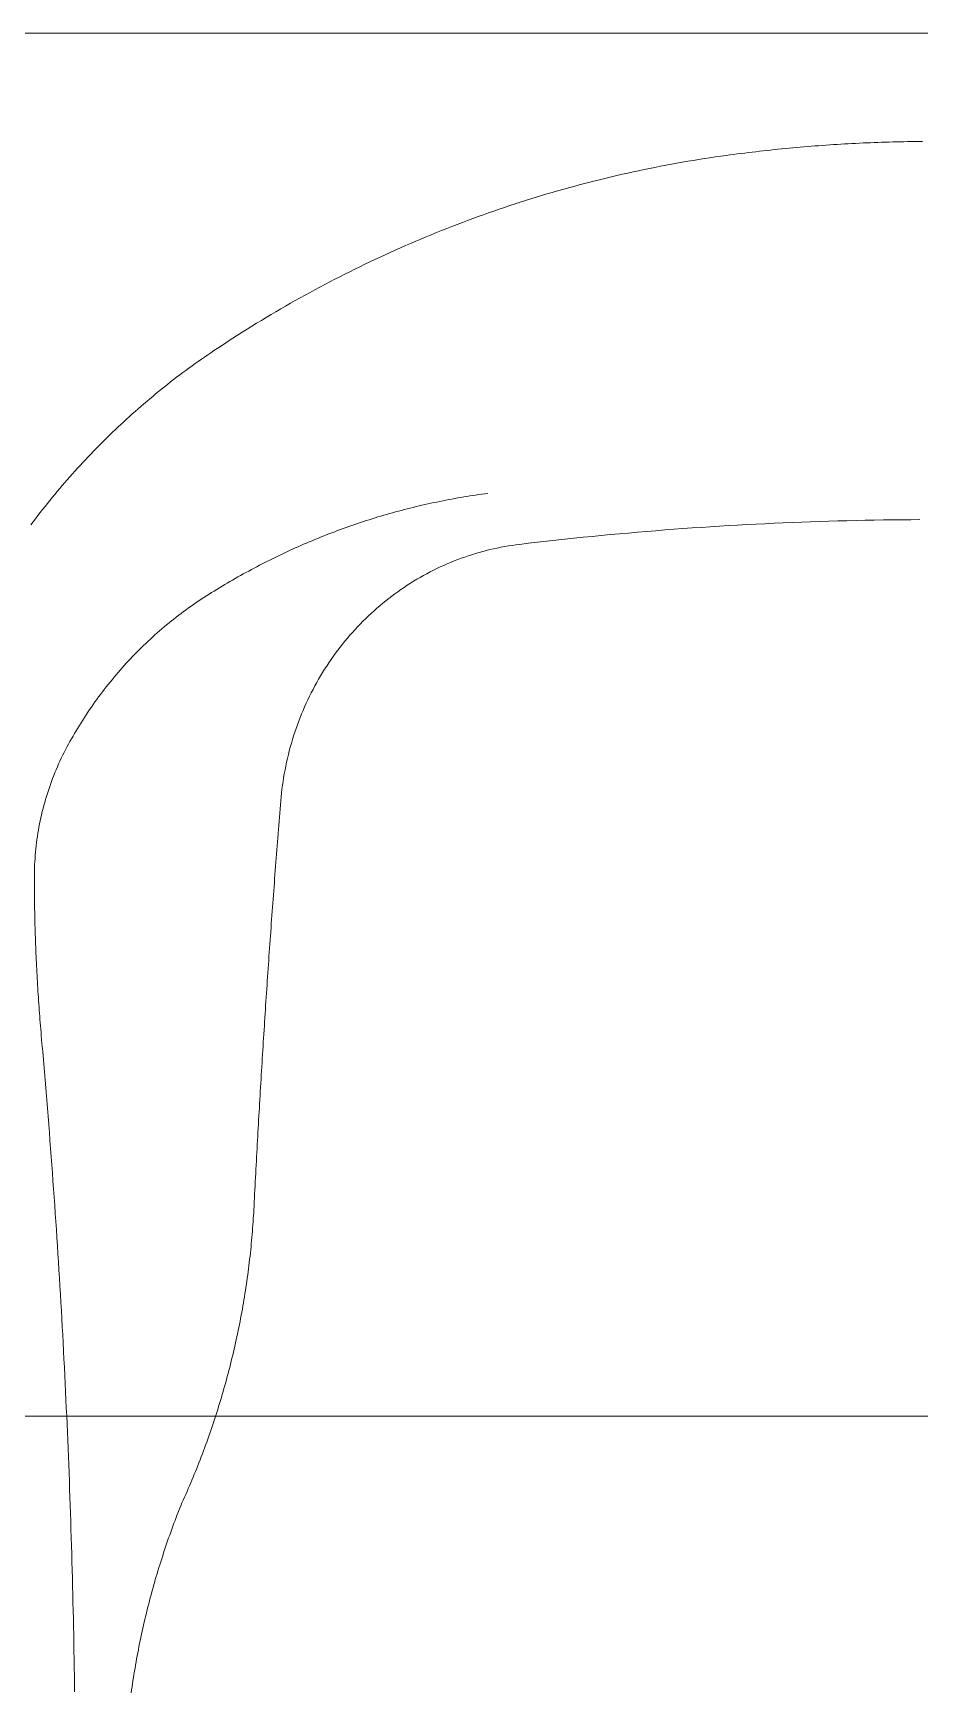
# Model space of a CAD drawing. Header units: millimetres. Extents: x -20496 to -6300, y 37 to 7272.
# Drawn here: x -8825.7 to -8567.8, y 2620.4 to 3102.3 of the extents above; entities that cross this region are included whole.
import ezdxf
from ezdxf.lldxf.tags import DXFTag

# ---------------------------------------------------------------- set-up
doc = ezdxf.new("R2010")
doc.units = ezdxf.units.MM
doc.header["$LTSCALE"] = 50
doc.layers.add('カタログ部品(衛生設備)', color=252, linetype='Continuous')
doc.layers.add('通り芯', color=252, linetype='Continuous')
tags = doc.linetypes.add('chain', pattern=[18.5, 12, -1.5, 3.5, -1.5]).pattern_tags.tags
tags[10:11] = [DXFTag(74, 4), DXFTag(75, 0), DXFTag(340, '0'), DXFTag(46, 1.0), DXFTag(50, 0.0), DXFTag(44, 0.0), DXFTag(45, 0.0)]
tags[8:9] = [DXFTag(74, 4), DXFTag(75, 0), DXFTag(340, '0'), DXFTag(46, 1.0), DXFTag(50, 0.0), DXFTag(44, 0.0), DXFTag(45, 0.0)]
tags[6:7] = [DXFTag(74, 4), DXFTag(75, 0), DXFTag(340, '0'), DXFTag(46, 1.0), DXFTag(50, 0.0), DXFTag(44, 0.0), DXFTag(45, 0.0)]
tags[4:5] = [DXFTag(74, 4), DXFTag(75, 0), DXFTag(340, '0'), DXFTag(46, 1.0), DXFTag(50, 0.0), DXFTag(44, 0.0), DXFTag(45, 0.0)]

# ---------------------------------------------------------------- blocks, each defined once
blk = doc.blocks.new('FcPack%d85')
at = {"layer": '通り芯', "color": 1, "linetype": 'chain', "lineweight": 13}
blk.add_line((-5993.75, 0), (6306.25, 0), dxfattribs=at)
blk = doc.blocks.new('FcPack%d176')
at = {"layer": 'カタログ部品(衛生設備)', "color": 1, "linetype": 'Continuous', "lineweight": 13}
for p, q in [((700, 525), (-700, 525)), ((329.41, 491.63), (328.34, 491.53)), ((330.49, 491.73), (329.41, 491.63)), ((331.57, 491.82), (330.49, 491.73)), ((332.64, 491.92), (331.57, 491.82)), ((333.72, 492.01), (332.64, 491.92)), ((334.8, 492.09), (333.72, 492.01)), ((335.87, 492.18), (334.8, 492.09)), ((336.95, 492.26), (335.87, 492.18)), ((338.03, 492.34), (336.95, 492.26)), ((339.11, 492.42), (338.03, 492.34)), ((340.18, 492.49), (339.11, 492.42)), ((341.26, 492.56), (340.18, 492.49)), ((342.34, 492.63), (341.26, 492.56)), ((343.42, 492.7), (342.34, 492.63)), ((344.5, 492.76), (343.42, 492.7)), ((345.58, 492.82), (344.5, 492.76)), ((346.66, 492.88), (345.58, 492.82)), ((347.73, 492.94), (346.66, 492.88)), ((348.81, 492.99), (347.73, 492.94)), ((349.89, 493.04), (348.81, 492.99)), ((350.97, 493.09), (349.89, 493.04)), ((352.05, 493.13), (350.97, 493.09)), ((353.13, 493.18), (352.05, 493.13)), ((354.21, 493.22), (353.13, 493.18)), ((355.29, 493.25), (354.21, 493.22)), ((356.37, 493.29), (355.29, 493.25)), ((357.45, 493.32), (356.37, 493.29)), ((358.53, 493.35), (357.45, 493.32)), ((359.61, 493.38), (358.53, 493.35)), ((360.69, 493.4), (359.61, 493.38)), ((361.77, 493.42), (360.69, 493.4)), ((362.85, 493.44), (361.77, 493.42)), ((363.93, 493.46), (362.85, 493.44)), ((365.01, 493.47), (363.93, 493.46)), ((366.09, 493.48), (365.01, 493.47)), ((367.17, 493.49), (366.09, 493.48)), ((294.12, 486.87), (292.53, 486.58)), ((295.71, 487.16), (294.12, 486.87)), ((297.3, 487.44), (295.71, 487.16)), ((298.9, 487.72), (297.3, 487.44)), ((300.49, 487.98), (298.9, 487.72)), ((302.09, 488.24), (300.49, 487.98)), ((303.69, 488.5), (302.09, 488.24)), ((305.28, 488.74), (303.69, 488.5)), ((306.88, 488.98), (305.28, 488.74)), ((308.48, 489.21), (306.88, 488.98)), ((310.09, 489.43), (308.48, 489.21)), ((311.16, 489.57), (310.09, 489.43)), ((312.23, 489.71), (311.16, 489.57)), ((313.3, 489.85), (312.23, 489.71)), ((314.37, 489.99), (313.3, 489.85)), ((315.45, 490.12), (314.37, 489.99)), ((316.52, 490.26), (315.45, 490.12)), ((317.59, 490.39), (316.52, 490.26)), ((318.67, 490.51), (317.59, 490.39)), ((319.74, 490.64), (318.67, 490.51)), ((320.81, 490.76), (319.74, 490.64)), ((321.89, 490.88), (320.81, 490.76)), ((322.96, 490.99), (321.89, 490.88)), ((324.04, 491.1), (322.96, 490.99)), ((325.11, 491.22), (324.04, 491.1)), ((326.19, 491.32), (325.11, 491.22)), ((327.26, 491.43), (326.19, 491.32)), ((328.34, 491.53), (327.26, 491.43)), ((271.98, 482.06), (270.41, 481.66)), ((273.55, 482.45), (271.98, 482.06)), ((275.13, 482.84), (273.55, 482.45)), ((276.7, 483.21), (275.13, 482.84)), ((278.28, 483.58), (276.7, 483.21)), ((279.85, 483.94), (278.28, 483.58)), ((281.43, 484.3), (279.85, 483.94)), ((283.01, 484.65), (281.43, 484.3)), ((284.6, 484.99), (283.01, 484.65)), ((286.18, 485.32), (284.6, 484.99)), ((287.76, 485.65), (286.18, 485.32)), ((289.35, 485.96), (287.76, 485.65)), ((290.94, 486.27), (289.35, 485.96)), ((292.53, 486.58), (290.94, 486.27)), ((254.81, 477.27), (253.27, 476.8)), ((256.37, 477.75), (254.81, 477.27)), ((257.92, 478.21), (256.37, 477.75)), ((259.47, 478.67), (257.92, 478.21)), ((261.03, 479.12), (259.47, 478.67)), ((262.59, 479.56), (261.03, 479.12)), ((264.15, 479.99), (262.59, 479.56)), ((265.71, 480.42), (264.15, 479.99)), ((267.28, 480.84), (265.71, 480.42)), ((268.84, 481.26), (267.28, 480.84)), ((270.41, 481.66), (268.84, 481.26)), ((240.95, 472.71), (239.42, 472.17)), ((242.48, 473.25), (240.95, 472.71)), ((244.01, 473.77), (242.48, 473.25)), ((245.55, 474.3), (244.01, 473.77)), ((247.09, 474.81), (245.55, 474.3)), ((248.63, 475.32), (247.09, 474.81)), ((250.17, 475.82), (248.63, 475.32)), ((251.72, 476.31), (250.17, 475.82)), ((253.27, 476.8), (251.72, 476.31)), ((227.27, 467.57), (225.76, 466.97)), ((228.78, 468.17), (227.27, 467.57)), ((230.29, 468.76), (228.78, 468.17)), ((231.81, 469.35), (230.29, 468.76)), ((233.33, 469.93), (231.81, 469.35)), ((234.85, 470.5), (233.33, 469.93)), ((236.37, 471.06), (234.85, 470.5)), ((237.89, 471.62), (236.37, 471.06)), ((239.42, 472.17), (237.89, 471.62)), ((216.77, 463.18), (215.28, 462.53)), ((218.27, 463.83), (216.77, 463.18)), ((219.76, 464.47), (218.27, 463.83)), ((221.26, 465.1), (219.76, 464.47)), ((222.76, 465.73), (221.26, 465.1)), ((224.26, 466.35), (222.76, 465.73)), ((225.76, 466.97), (224.26, 466.35)), ((206.41, 458.45), (204.94, 457.75)), ((207.88, 459.15), (206.41, 458.45)), ((209.36, 459.84), (207.88, 459.15)), ((210.84, 460.52), (209.36, 459.84)), ((212.32, 461.2), (210.84, 460.52)), ((213.8, 461.86), (212.32, 461.2)), ((215.28, 462.53), (213.8, 461.86)), ((196.2, 453.39), (194.75, 452.64)), ((197.65, 454.13), (196.2, 453.39)), ((199.1, 454.87), (197.65, 454.13)), ((200.56, 455.6), (199.1, 454.87)), ((202.02, 456.32), (200.56, 455.6)), ((203.48, 457.04), (202.02, 456.32)), ((204.94, 457.75), (203.48, 457.04)), ((187.57, 448.79), (186.14, 448)), ((189, 449.57), (187.57, 448.79)), ((190.43, 450.35), (189, 449.57)), ((191.87, 451.12), (190.43, 450.35)), ((193.31, 451.88), (191.87, 451.12)), ((194.75, 452.64), (193.31, 451.88)), ((179.06, 443.95), (177.65, 443.12)), ((180.47, 444.77), (179.06, 443.95)), ((181.88, 445.59), (180.47, 444.77)), ((183.3, 446.4), (181.88, 445.59)), ((184.72, 447.2), (183.3, 446.4)), ((186.14, 448), (184.72, 447.2)), ((170.67, 438.87), (169.29, 438)), ((172.06, 439.73), (170.67, 438.87)), ((173.45, 440.59), (172.06, 439.73)), ((174.85, 441.44), (173.45, 440.59)), ((176.25, 442.28), (174.85, 441.44)), ((177.65, 443.12), (176.25, 442.28)), ((163.79, 434.46), (162.42, 433.56)), ((165.16, 435.36), (163.79, 434.46)), ((166.53, 436.25), (165.16, 435.36)), ((167.91, 437.13), (166.53, 436.25)), ((169.29, 438), (167.91, 437.13)), ((156.48, 429.5), (155.57, 428.86)), ((157.39, 430.14), (156.48, 429.5)), ((158.3, 430.78), (157.39, 430.14)), ((159.22, 431.41), (158.3, 430.78)), ((160.14, 432.03), (159.22, 431.41)), ((161.06, 432.66), (160.14, 432.03)), ((162.42, 433.56), (161.06, 432.66)), ((149.31, 424.2), (148.43, 423.52)), ((150.2, 424.88), (149.31, 424.2)), ((151.08, 425.56), (150.2, 424.88)), ((151.97, 426.23), (151.08, 425.56)), ((152.87, 426.89), (151.97, 426.23)), ((153.77, 427.55), (152.87, 426.89)), ((154.67, 428.21), (153.77, 427.55)), ((155.57, 428.86), (154.67, 428.21)), ((143.22, 419.32), (142.36, 418.6)), ((144.08, 420.03), (143.22, 419.32)), ((144.94, 420.74), (144.08, 420.03)), ((145.81, 421.44), (144.94, 420.74)), ((146.68, 422.14), (145.81, 421.44)), ((147.55, 422.83), (146.68, 422.14)), ((148.43, 423.52), (147.55, 422.83)), ((138.13, 414.95), (137.29, 414.21)), ((138.97, 415.69), (138.13, 414.95)), ((139.81, 416.43), (138.97, 415.69)), ((140.66, 417.16), (139.81, 416.43)), ((141.51, 417.88), (140.66, 417.16)), ((142.36, 418.6), (141.51, 417.88)), ((133.17, 410.43), (132.36, 409.66)), ((133.99, 411.19), (133.17, 410.43)), ((134.81, 411.95), (133.99, 411.19)), ((135.63, 412.71), (134.81, 411.95)), ((136.46, 413.46), (135.63, 412.71)), ((137.29, 414.21), (136.46, 413.46)), ((127.56, 404.95), (126.77, 404.15)), ((128.35, 405.75), (127.56, 404.95)), ((129.14, 406.54), (128.35, 405.75)), ((129.94, 407.32), (129.14, 406.54)), ((130.74, 408.11), (129.94, 407.32)), ((131.55, 408.88), (130.74, 408.11)), ((132.36, 409.66), (131.55, 408.88)), ((122.9, 400.09), (122.14, 399.26)), ((123.67, 400.91), (122.9, 400.09)), ((124.44, 401.73), (123.67, 400.91)), ((125.21, 402.54), (124.44, 401.73)), ((125.99, 403.35), (125.21, 402.54)), ((126.77, 404.15), (125.99, 403.35)), ((119.13, 395.93), (118.39, 395.08)), ((119.87, 396.77), (119.13, 395.93)), ((120.62, 397.6), (119.87, 396.77)), ((121.38, 398.44), (120.62, 397.6)), ((122.14, 399.26), (121.38, 398.44)), ((114.74, 390.8), (114.02, 389.93)), ((115.46, 391.66), (114.74, 390.8)), ((116.19, 392.52), (115.46, 391.66)), ((116.92, 393.38), (116.19, 392.52)), ((117.65, 394.23), (116.92, 393.38)), ((118.39, 395.08), (117.65, 394.23)), ((235.44, 390.35), (236.31, 390.48)), ((236.31, 390.48), (237.18, 390.61)), ((237.18, 390.61), (238.06, 390.74)), ((238.06, 390.74), (238.93, 390.86)), ((238.93, 390.86), (239.81, 390.98)), ((239.81, 390.98), (240.68, 391.1)), ((111.2, 386.42), (110.5, 385.54)), ((111.9, 387.31), (111.2, 386.42)), ((112.6, 388.18), (111.9, 387.31)), ((113.31, 389.06), (112.6, 388.18)), ((114.02, 389.93), (113.31, 389.06)), ((213, 385.47), (213.85, 385.71)), ((213.85, 385.71), (214.7, 385.94)), ((214.7, 385.94), (215.56, 386.17)), ((215.56, 386.17), (216.41, 386.39)), ((216.41, 386.39), (217.27, 386.61)), ((217.27, 386.61), (218.13, 386.83)), ((218.13, 386.83), (218.99, 387.04)), ((218.99, 387.04), (219.85, 387.25)), ((219.85, 387.25), (220.71, 387.46)), ((220.71, 387.46), (221.57, 387.66)), ((221.57, 387.66), (222.43, 387.85)), ((222.43, 387.85), (223.29, 388.05)), ((223.29, 388.05), (224.15, 388.24)), ((224.15, 388.24), (225.02, 388.42)), ((225.02, 388.42), (225.88, 388.6)), ((225.88, 388.6), (226.75, 388.78)), ((226.75, 388.78), (227.61, 388.96)), ((227.61, 388.96), (228.48, 389.13)), ((228.48, 389.13), (229.35, 389.29)), ((229.35, 389.29), (230.22, 389.45)), ((230.22, 389.45), (231.09, 389.61)), ((231.09, 389.61), (231.95, 389.77)), ((231.95, 389.77), (232.83, 389.92)), ((232.83, 389.92), (233.7, 390.06)), ((233.7, 390.06), (234.57, 390.21)), ((234.57, 390.21), (235.44, 390.35)), ((108.45, 382.85), (107.77, 381.95)), ((109.13, 383.75), (108.45, 382.85)), ((109.81, 384.64), (109.13, 383.75)), ((110.5, 385.54), (109.81, 384.64)), ((197.83, 380.59), (198.67, 380.89)), ((198.67, 380.89), (199.5, 381.19)), ((199.5, 381.19), (200.33, 381.49)), ((200.33, 381.49), (201.17, 381.78)), ((201.17, 381.78), (202.01, 382.07)), ((202.01, 382.07), (202.85, 382.35)), ((202.85, 382.35), (203.69, 382.63)), ((203.69, 382.63), (204.53, 382.91)), ((204.53, 382.91), (205.37, 383.18)), ((205.37, 383.18), (206.21, 383.45)), ((206.21, 383.45), (207.06, 383.72)), ((207.06, 383.72), (207.9, 383.98)), ((207.9, 383.98), (208.75, 384.24)), ((208.75, 384.24), (209.6, 384.49)), ((209.6, 384.49), (210.45, 384.75)), ((210.45, 384.75), (211.3, 384.99)), ((211.3, 384.99), (212.15, 385.24)), ((212.15, 385.24), (213, 385.47)), ((297.49, 380.85), (294.84, 380.66)), ((300.14, 381.04), (297.49, 380.85)), ((302.78, 381.22), (300.14, 381.04)), ((305.43, 381.4), (302.78, 381.22)), ((308.08, 381.56), (305.43, 381.4)), ((310.73, 381.72), (308.08, 381.56)), ((313.38, 381.88), (310.73, 381.72)), ((316.03, 382.02), (313.38, 381.88)), ((318.68, 382.16), (316.03, 382.02)), ((321.33, 382.29), (318.68, 382.16)), ((323.98, 382.42), (321.33, 382.29)), ((326.63, 382.54), (323.98, 382.42)), ((329.28, 382.65), (326.63, 382.54)), ((331.93, 382.75), (329.28, 382.65)), ((334.58, 382.85), (331.93, 382.75)), ((337.23, 382.94), (334.58, 382.85)), ((339.88, 383.02), (337.23, 382.94)), ((342.53, 383.1), (339.88, 383.02)), ((345.19, 383.17), (342.53, 383.1)), ((347.84, 383.23), (345.19, 383.17)), ((350.49, 383.29), (347.84, 383.23)), ((353.14, 383.34), (350.49, 383.29)), ((355.8, 383.38), (353.14, 383.34)), ((358.45, 383.41), (355.8, 383.38)), ((361.1, 383.44), (358.45, 383.41)), ((363.75, 383.46), (361.1, 383.44)), ((366.41, 383.47), (363.75, 383.46)), ((185.5, 375.59), (186.31, 375.95)), ((186.31, 375.95), (187.13, 376.31)), ((187.13, 376.31), (187.94, 376.66)), ((187.94, 376.66), (188.76, 377.01)), ((188.76, 377.01), (189.58, 377.35)), ((189.58, 377.35), (190.4, 377.69)), ((190.4, 377.69), (191.22, 378.03)), ((191.22, 378.03), (192.04, 378.36)), ((192.04, 378.36), (192.86, 378.69)), ((192.86, 378.69), (193.69, 379.02)), ((193.69, 379.02), (194.51, 379.34)), ((194.51, 379.34), (195.34, 379.66)), ((195.34, 379.66), (196.17, 379.97)), ((196.17, 379.97), (197, 380.28)), ((197, 380.28), (197.83, 380.59)), ((247.78, 375.99), (246.7, 375.82)), ((248.86, 376.14), (247.78, 375.99)), ((249.94, 376.28), (248.86, 376.14)), ((252.58, 376.59), (249.94, 376.28)), ((255.22, 376.9), (252.58, 376.59)), ((257.85, 377.2), (255.22, 376.9)), ((260.49, 377.49), (257.85, 377.2)), ((263.13, 377.78), (260.49, 377.49)), ((265.77, 378.05), (263.13, 377.78)), ((268.41, 378.33), (265.77, 378.05)), ((271.05, 378.59), (268.41, 378.33)), ((273.69, 378.85), (271.05, 378.59)), ((276.33, 379.1), (273.69, 378.85)), ((278.98, 379.34), (276.33, 379.1)), ((281.62, 379.58), (278.98, 379.34)), ((284.26, 379.81), (281.62, 379.58)), ((286.91, 380.03), (284.26, 379.81)), ((289.55, 380.25), (286.91, 380.03)), ((292.2, 380.46), (289.55, 380.25)), ((294.84, 380.66), (292.2, 380.46)), ((175.87, 371.01), (176.67, 371.41)), ((176.67, 371.41), (177.46, 371.81)), ((177.46, 371.81), (178.26, 372.2)), ((178.26, 372.2), (179.06, 372.59)), ((179.06, 372.59), (179.86, 372.98)), ((179.86, 372.98), (180.66, 373.37)), ((180.66, 373.37), (181.46, 373.75)), ((181.46, 373.75), (182.27, 374.12)), ((182.27, 374.12), (183.07, 374.5)), ((183.07, 374.5), (183.88, 374.87)), ((183.88, 374.87), (184.69, 375.23)), ((184.69, 375.23), (185.5, 375.59)), ((230.93, 371.44), (229.91, 371.02)), ((231.95, 371.83), (230.93, 371.44)), ((232.97, 372.22), (231.95, 371.83)), ((234.01, 372.58), (232.97, 372.22)), ((235.04, 372.94), (234.01, 372.58)), ((236.08, 373.28), (235.04, 372.94)), ((237.13, 373.6), (236.08, 373.28)), ((238.18, 373.91), (237.13, 373.6)), ((239.23, 374.2), (238.18, 373.91)), ((240.29, 374.48), (239.23, 374.2)), ((241.35, 374.74), (240.29, 374.48)), ((242.42, 374.98), (241.35, 374.74)), ((243.48, 375.22), (242.42, 374.98)), ((244.55, 375.43), (243.48, 375.22)), ((245.63, 375.63), (244.55, 375.43)), ((246.7, 375.82), (245.63, 375.63)), ((166.48, 365.91), (167.26, 366.36)), ((167.26, 366.36), (168.03, 366.8)), ((168.03, 366.8), (168.81, 367.23)), ((168.81, 367.23), (169.59, 367.67)), ((169.59, 367.67), (170.37, 368.1)), ((170.37, 368.1), (171.15, 368.52)), ((171.15, 368.52), (171.93, 368.95)), ((171.93, 368.95), (172.72, 369.37)), ((172.72, 369.37), (173.5, 369.78)), ((173.5, 369.78), (174.29, 370.19)), ((174.29, 370.19), (175.08, 370.6)), ((175.08, 370.6), (175.87, 371.01)), ((221.04, 366.67), (220.09, 366.11)), ((222, 367.21), (221.04, 366.67)), ((222.96, 367.73), (222, 367.21)), ((223.94, 368.25), (222.96, 367.73)), ((224.92, 368.75), (223.94, 368.25)), ((225.9, 369.23), (224.92, 368.75)), ((226.9, 369.7), (225.9, 369.23)), ((227.9, 370.16), (226.9, 369.7)), ((228.9, 370.6), (227.9, 370.16)), ((229.91, 371.02), (228.9, 370.6)), ((158.86, 361.29), (159.61, 361.76)), ((159.61, 361.76), (160.37, 362.24)), ((160.37, 362.24), (161.13, 362.71)), ((161.13, 362.71), (161.89, 363.18)), ((161.89, 363.18), (162.65, 363.64)), ((162.65, 363.64), (163.41, 364.1)), ((163.41, 364.1), (164.18, 364.56)), ((164.18, 364.56), (164.94, 365.01)), ((164.94, 365.01), (165.71, 365.47)), ((165.71, 365.47), (166.48, 365.91)), ((213.64, 361.85), (212.75, 361.19)), ((214.54, 362.5), (213.64, 361.85)), ((215.44, 363.13), (214.54, 362.5)), ((216.36, 363.76), (215.44, 363.13)), ((217.28, 364.37), (216.36, 363.76)), ((218.21, 364.96), (217.28, 364.37)), ((219.14, 365.54), (218.21, 364.96)), ((220.09, 366.11), (219.14, 365.54)), ((151.51, 356.19), (152.23, 356.72)), ((152.23, 356.72), (152.95, 357.25)), ((152.95, 357.25), (153.67, 357.78)), ((153.67, 357.78), (154.4, 358.3)), ((154.4, 358.3), (155.14, 358.81)), ((155.14, 358.81), (155.87, 359.32)), ((155.87, 359.32), (156.62, 359.82)), ((156.62, 359.82), (157.36, 360.31)), ((157.36, 360.31), (158.11, 360.8)), ((158.11, 360.8), (158.86, 361.29)), ((207.62, 356.96), (206.8, 356.21)), ((208.45, 357.7), (207.62, 356.96)), ((209.3, 358.42), (208.45, 357.7)), ((210.15, 359.13), (209.3, 358.42)), ((211.01, 359.83), (210.15, 359.13)), ((211.88, 360.52), (211.01, 359.83)), ((212.75, 361.19), (211.88, 360.52)), ((145.91, 351.7), (146.59, 352.28)), ((146.59, 352.28), (147.28, 352.85)), ((147.28, 352.85), (147.98, 353.42)), ((147.98, 353.42), (148.68, 353.99)), ((148.68, 353.99), (149.38, 354.55)), ((149.38, 354.55), (150.08, 355.1)), ((150.08, 355.1), (150.79, 355.65)), ((150.79, 355.65), (151.51, 356.19)), ((202.84, 352.3), (202.09, 351.48)), ((203.61, 353.11), (202.84, 352.3)), ((204.4, 353.9), (203.61, 353.11)), ((205.19, 354.68), (204.4, 353.9)), ((205.99, 355.45), (205.19, 354.68)), ((206.8, 356.21), (205.99, 355.45)), ((140.58, 346.86), (141.23, 347.48)), ((141.23, 347.48), (141.89, 348.1)), ((141.89, 348.1), (142.55, 348.71)), ((142.55, 348.71), (143.21, 349.32)), ((143.21, 349.32), (143.88, 349.92)), ((143.88, 349.92), (144.55, 350.52)), ((144.55, 350.52), (145.23, 351.11)), ((145.23, 351.11), (145.91, 351.7)), ((198.45, 347.24), (197.76, 346.36)), ((199.16, 348.11), (198.45, 347.24)), ((199.87, 348.97), (199.16, 348.11)), ((200.6, 349.82), (199.87, 348.97)), ((201.34, 350.66), (200.6, 349.82)), ((202.09, 351.48), (201.34, 350.66)), ((135.55, 341.69), (136.16, 342.35)), ((136.16, 342.35), (136.78, 343.01)), ((136.78, 343.01), (137.4, 343.66)), ((137.4, 343.66), (138.03, 344.31)), ((138.03, 344.31), (138.66, 344.96)), ((138.66, 344.96), (139.3, 345.6)), ((139.3, 345.6), (139.94, 346.23)), ((139.94, 346.23), (140.58, 346.86)), ((195.11, 342.75), (194.48, 341.82)), ((195.76, 343.67), (195.11, 342.75)), ((196.41, 344.58), (195.76, 343.67)), ((197.08, 345.48), (196.41, 344.58)), ((197.76, 346.36), (197.08, 345.48)), ((131.4, 336.91), (131.98, 337.61)), ((131.98, 337.61), (132.56, 338.3)), ((132.56, 338.3), (133.15, 338.99)), ((133.15, 338.99), (133.74, 339.67)), ((133.74, 339.67), (134.34, 340.35)), ((134.34, 340.35), (134.94, 341.02)), ((134.94, 341.02), (135.55, 341.69)), ((192.08, 338.03), (191.51, 337.06)), ((192.66, 338.99), (192.08, 338.03)), ((193.25, 339.94), (192.66, 338.99)), ((193.86, 340.89), (193.25, 339.94)), ((194.48, 341.82), (193.86, 340.89)), ((127.5, 331.9), (128.05, 332.63)), ((128.05, 332.63), (128.59, 333.36)), ((128.59, 333.36), (129.14, 334.08)), ((129.14, 334.08), (129.7, 334.79)), ((129.7, 334.79), (130.26, 335.5)), ((130.26, 335.5), (130.83, 336.21)), ((130.83, 336.21), (131.4, 336.91)), ((189.36, 333.1), (188.86, 332.09)), ((189.88, 334.1), (189.36, 333.1)), ((190.41, 335.09), (189.88, 334.1)), ((190.95, 336.08), (190.41, 335.09)), ((191.51, 337.06), (190.95, 336.08)), ((124.37, 327.45), (124.88, 328.2)), ((124.88, 328.2), (125.39, 328.95)), ((125.39, 328.95), (125.91, 329.69)), ((125.91, 329.69), (126.44, 330.43)), ((126.44, 330.43), (126.97, 331.17)), ((126.97, 331.17), (127.5, 331.9)), ((186.98, 327.98), (186.54, 326.94)), ((187.43, 329.02), (186.98, 327.98)), ((187.89, 330.05), (187.43, 329.02)), ((188.37, 331.07), (187.89, 330.05)), ((188.86, 332.09), (188.37, 331.07)), ((121.44, 322.84), (121.91, 323.62)), ((121.91, 323.62), (122.39, 324.39)), ((122.39, 324.39), (122.88, 325.16)), ((122.88, 325.16), (123.37, 325.93)), ((123.37, 325.93), (123.87, 326.69)), ((123.87, 326.69), (124.37, 327.45)), ((185.32, 323.77), (184.94, 322.71)), ((185.71, 324.83), (185.32, 323.77)), ((186.12, 325.89), (185.71, 324.83)), ((186.54, 326.94), (186.12, 325.89)), ((118.28, 317.3), (118.71, 318.11)), ((118.71, 318.11), (119.15, 318.9)), ((119.15, 318.9), (119.6, 319.7)), ((119.6, 319.7), (120.05, 320.49)), ((120.05, 320.49), (120.51, 321.28)), ((120.51, 321.28), (120.97, 322.06)), ((120.97, 322.06), (121.44, 322.84)), ((183.57, 318.39), (183.26, 317.3)), ((183.89, 319.48), (183.57, 318.39)), ((184.22, 320.56), (183.89, 319.48)), ((184.58, 321.63), (184.22, 320.56)), ((184.94, 322.71), (184.58, 321.63)), ((116.24, 313.22), (116.63, 314.05)), ((116.63, 314.05), (117.02, 314.87)), ((117.02, 314.87), (117.43, 315.69)), ((117.43, 315.69), (117.85, 316.5)), ((117.85, 316.5), (118.28, 317.3)), ((182.42, 314), (182.17, 312.89)), ((182.69, 315.1), (182.42, 314)), ((182.96, 316.2), (182.69, 315.1)), ((183.26, 317.3), (182.96, 316.2)), ((114.1, 308.16), (114.43, 309.02)), ((114.43, 309.02), (114.77, 309.87)), ((114.77, 309.87), (115.12, 310.71)), ((115.12, 310.71), (115.49, 311.55)), ((115.49, 311.55), (115.86, 312.39)), ((115.86, 312.39), (116.24, 313.22)), ((181.51, 309.55), (181.32, 308.43)), ((181.72, 310.67), (181.51, 309.55)), ((181.94, 311.78), (181.72, 310.67)), ((182.17, 312.89), (181.94, 311.78)), ((112.31, 302.96), (112.59, 303.84)), ((112.59, 303.84), (112.87, 304.71)), ((112.87, 304.71), (113.16, 305.58)), ((113.16, 305.58), (113.46, 306.45)), ((113.46, 306.45), (113.78, 307.31)), ((113.78, 307.31), (114.1, 308.16)), ((180.71, 303.92), (180.59, 302.79)), ((180.84, 305.05), (180.71, 303.92)), ((180.99, 306.18), (180.84, 305.05)), ((181.15, 307.3), (180.99, 306.18)), ((181.32, 308.43), (181.15, 307.3)), ((111.1, 298.54), (111.32, 299.43)), ((111.32, 299.43), (111.55, 300.32)), ((111.55, 300.32), (111.8, 301.2)), ((111.8, 301.2), (112.05, 302.08)), ((112.05, 302.08), (112.31, 302.96)), ((180.3, 299.28), (180.2, 298.09)), ((180.4, 300.47), (180.3, 299.28)), ((180.49, 301.66), (180.4, 300.47)), ((180.59, 302.79), (180.49, 301.66)), ((109.97, 293.14), (110.14, 294.04)), ((110.14, 294.04), (110.31, 294.94)), ((110.31, 294.94), (110.49, 295.85)), ((110.49, 295.85), (110.68, 296.75)), ((110.68, 296.75), (110.88, 297.64)), ((110.88, 297.64), (111.1, 298.54)), ((179.92, 294.52), (179.82, 293.33)), ((180.01, 295.71), (179.92, 294.52)), ((180.11, 296.9), (180.01, 295.71)), ((180.2, 298.09), (180.11, 296.9)), ((109.32, 288.58), (109.43, 289.5)), ((109.43, 289.5), (109.55, 290.41)), ((109.55, 290.41), (109.68, 291.32)), ((109.68, 291.32), (109.82, 292.23)), ((109.82, 292.23), (109.97, 293.14)), ((179.54, 289.76), (179.44, 288.57)), ((179.63, 290.95), (179.54, 289.76)), ((179.73, 292.14), (179.63, 290.95)), ((179.82, 293.33), (179.73, 292.14)), ((108.93, 283.99), (108.99, 284.91)), ((108.99, 284.91), (109.06, 285.83)), ((109.06, 285.83), (109.13, 286.75)), ((109.13, 286.75), (109.22, 287.67)), ((109.22, 287.67), (109.32, 288.58)), ((179.16, 285.01), (179.07, 283.82)), ((179.26, 286.2), (179.16, 285.01)), ((179.35, 287.38), (179.26, 286.2)), ((179.44, 288.57), (179.35, 287.38)), ((108.8, 280.31), (108.82, 281.23)), ((108.8, 279.39), (108.8, 280.31)), ((108.82, 281.23), (108.85, 282.15)), ((108.85, 282.15), (108.88, 283.07)), ((108.88, 283.07), (108.93, 283.99)), ((178.8, 280.25), (178.71, 279.06)), ((178.89, 281.44), (178.8, 280.25)), ((178.98, 282.63), (178.89, 281.44)), ((179.07, 283.82), (178.98, 282.63)), ((108.8, 278.47), (108.8, 279.39)), ((108.8, 277.55), (108.8, 278.47)), ((108.81, 276.63), (108.8, 277.55)), ((108.81, 275.71), (108.81, 276.63)), ((108.82, 274.79), (108.81, 275.71)), ((108.83, 273.86), (108.82, 274.79)), ((178.44, 275.49), (178.35, 274.3)), ((178.53, 276.68), (178.44, 275.49)), ((178.62, 277.87), (178.53, 276.68)), ((178.71, 279.06), (178.62, 277.87)), ((108.84, 272.94), (108.83, 273.86)), ((108.85, 272.02), (108.84, 272.94)), ((108.86, 271.1), (108.85, 272.02)), ((108.88, 270.18), (108.86, 271.1)), ((108.9, 269.26), (108.88, 270.18)), ((178.09, 270.73), (178, 269.54)), ((178.17, 271.92), (178.09, 270.73)), ((178.26, 273.11), (178.17, 271.92)), ((178.35, 274.3), (178.26, 273.11)), ((108.92, 268.34), (108.9, 269.26)), ((108.94, 267.42), (108.92, 268.34)), ((108.96, 266.5), (108.94, 267.42)), ((108.98, 265.58), (108.96, 266.5)), ((109.01, 264.66), (108.98, 265.58)), ((177.74, 265.97), (177.65, 264.78)), ((177.82, 267.16), (177.74, 265.97)), ((177.91, 268.35), (177.82, 267.16)), ((178, 269.54), (177.91, 268.35)), ((109.03, 263.74), (109.01, 264.66)), ((109.06, 262.82), (109.03, 263.74)), ((109.09, 261.9), (109.06, 262.82)), ((109.12, 260.98), (109.09, 261.9)), ((109.16, 260.06), (109.12, 260.98)), ((177.4, 261.2), (177.31, 260.01)), ((177.48, 262.39), (177.4, 261.2)), ((177.57, 263.58), (177.48, 262.39)), ((177.65, 264.78), (177.57, 263.58)), ((109.19, 259.14), (109.16, 260.06)), ((109.23, 258.22), (109.19, 259.14)), ((109.26, 257.3), (109.23, 258.22)), ((109.3, 256.38), (109.26, 257.3)), ((109.35, 255.46), (109.3, 256.38)), ((109.39, 254.54), (109.35, 255.46)), ((177.06, 256.44), (176.98, 255.25)), ((177.14, 257.63), (177.06, 256.44)), ((177.23, 258.82), (177.14, 257.63)), ((177.31, 260.01), (177.23, 258.82)), ((109.43, 253.62), (109.39, 254.54)), ((109.48, 252.71), (109.43, 253.62)), ((109.53, 251.79), (109.48, 252.71)), ((109.57, 250.87), (109.53, 251.79)), ((109.63, 249.95), (109.57, 250.87)), ((176.73, 251.68), (176.65, 250.49)), ((176.81, 252.87), (176.73, 251.68)), ((176.9, 254.06), (176.81, 252.87)), ((176.98, 255.25), (176.9, 254.06)), ((109.68, 249.03), (109.63, 249.95)), ((109.73, 248.11), (109.68, 249.03)), ((109.79, 247.19), (109.73, 248.11)), ((109.85, 246.27), (109.79, 247.19)), ((109.9, 245.35), (109.85, 246.27)), ((176.41, 246.92), (176.33, 245.73)), ((176.49, 248.11), (176.41, 246.92)), ((176.57, 249.3), (176.49, 248.11)), ((176.65, 250.49), (176.57, 249.3)), ((109.96, 244.44), (109.9, 245.35)), ((110.03, 243.52), (109.96, 244.44)), ((110.09, 242.6), (110.03, 243.52)), ((110.16, 241.68), (110.09, 242.6)), ((110.22, 240.76), (110.16, 241.68)), ((176.09, 242.15), (176.01, 240.96)), ((176.17, 243.35), (176.09, 242.15)), ((176.25, 244.54), (176.17, 243.35)), ((176.33, 245.73), (176.25, 244.54)), ((110.29, 239.85), (110.22, 240.76)), ((110.36, 238.93), (110.29, 239.85)), ((110.43, 238.01), (110.36, 238.93)), ((110.51, 237.09), (110.43, 238.01)), ((110.58, 236.18), (110.51, 237.09)), ((110.66, 235.26), (110.58, 236.18)), ((175.71, 236.2), (175.63, 235.01)), ((175.78, 237.39), (175.71, 236.2)), ((175.86, 238.58), (175.78, 237.39)), ((175.94, 239.77), (175.86, 238.58)), ((176.01, 240.96), (175.94, 239.77)), ((110.74, 234.34), (110.66, 235.26)), ((110.82, 233.43), (110.74, 234.34)), ((110.82, 233.43), (111.02, 231.07)), ((175.4, 231.44), (175.33, 230.25)), ((175.48, 232.63), (175.4, 231.44)), ((175.55, 233.82), (175.48, 232.63)), ((175.63, 235.01), (175.55, 233.82)), ((111.02, 231.07), (111.23, 228.72)), ((111.23, 228.72), (111.43, 226.37)), ((175.11, 226.67), (175.03, 225.48)), ((175.18, 227.86), (175.11, 226.67)), ((175.25, 229.05), (175.18, 227.86)), ((175.33, 230.25), (175.25, 229.05)), ((111.43, 226.37), (111.63, 224.02)), ((111.63, 224.02), (111.83, 221.67)), ((174.82, 221.91), (174.74, 220.72)), ((174.89, 223.1), (174.82, 221.91)), ((174.96, 224.29), (174.89, 223.1)), ((175.03, 225.48), (174.96, 224.29)), ((111.83, 221.67), (112.03, 219.32)), ((112.03, 219.32), (112.22, 216.96)), ((112.22, 216.96), (112.42, 214.61)), ((174.53, 217.14), (174.46, 215.95)), ((174.6, 218.33), (174.53, 217.14)), ((174.67, 219.52), (174.6, 218.33)), ((174.74, 220.72), (174.67, 219.52)), ((112.42, 214.61), (112.61, 212.26)), ((112.61, 212.26), (112.8, 209.91)), ((174.25, 212.38), (174.18, 211.18)), ((174.32, 213.57), (174.25, 212.38)), ((174.39, 214.76), (174.32, 213.57)), ((174.46, 215.95), (174.39, 214.76)), ((112.8, 209.91), (112.98, 207.55)), ((112.98, 207.55), (113.17, 205.2)), ((173.98, 207.61), (173.91, 206.42)), ((174.05, 208.8), (173.98, 207.61)), ((174.12, 209.99), (174.05, 208.8)), ((174.18, 211.18), (174.12, 209.99)), ((113.17, 205.2), (113.35, 202.85)), ((113.35, 202.85), (113.53, 200.49)), ((173.72, 202.84), (173.65, 201.65)), ((173.78, 204.03), (173.72, 202.84)), ((173.85, 205.23), (173.78, 204.03)), ((173.91, 206.42), (173.85, 205.23)), ((113.53, 200.49), (113.7, 198.14)), ((113.7, 198.14), (113.88, 195.78)), ((173.46, 198.08), (173.39, 196.88)), ((173.52, 199.27), (173.46, 198.08)), ((173.59, 200.46), (173.52, 199.27)), ((173.65, 201.65), (173.59, 200.46)), ((113.88, 195.78), (114.05, 193.43)), ((114.05, 193.43), (114.22, 191.08)), ((173.2, 193.31), (173.14, 192.12)), ((173.27, 194.5), (173.2, 193.31)), ((173.33, 195.69), (173.27, 194.5)), ((173.39, 196.88), (173.33, 195.69)), ((114.22, 191.08), (114.39, 188.72)), ((114.39, 188.72), (114.56, 186.37)), ((172.96, 188.54), (172.89, 187.35)), ((173.02, 189.73), (172.96, 188.54)), ((173.08, 190.93), (173.02, 189.73)), ((173.14, 192.12), (173.08, 190.93)), ((114.56, 186.37), (114.72, 184.01)), ((114.72, 184.01), (114.88, 181.66)), ((172.71, 183.77), (172.67, 182.86)), ((172.77, 184.97), (172.71, 183.77)), ((172.83, 186.16), (172.77, 184.97)), ((172.89, 187.35), (172.83, 186.16)), ((114.88, 181.66), (115.04, 179.3)), ((115.04, 179.3), (115.2, 176.95)), ((172.44, 179.21), (172.38, 178.3)), ((172.5, 180.12), (172.44, 179.21)), ((172.56, 181.03), (172.5, 180.12)), ((172.62, 181.95), (172.56, 181.03)), ((172.67, 182.86), (172.62, 181.95)), ((115.2, 176.95), (115.35, 174.59)), ((115.35, 174.59), (115.51, 172.24)), ((172, 173.74), (171.91, 172.83)), ((172.08, 174.65), (172, 173.74)), ((172.16, 175.56), (172.08, 174.65)), ((172.24, 176.47), (172.16, 175.56)), ((172.31, 177.38), (172.24, 176.47)), ((172.38, 178.3), (172.31, 177.38)), ((115.51, 172.24), (115.66, 169.88)), ((115.66, 169.88), (115.8, 167.52)), ((171.54, 169.19), (171.43, 168.28)), ((171.64, 170.1), (171.54, 169.19)), ((171.73, 171.01), (171.64, 170.1)), ((171.83, 171.92), (171.73, 171.01)), ((171.91, 172.83), (171.83, 171.92)), ((115.8, 167.52), (115.95, 165.17)), ((115.95, 165.17), (116.09, 162.81)), ((170.98, 164.65), (170.86, 163.75)), ((171.1, 165.56), (170.98, 164.65)), ((171.22, 166.47), (171.1, 165.56)), ((171.33, 167.37), (171.22, 166.47)), ((171.43, 168.28), (171.33, 167.37)), ((116.09, 162.81), (116.24, 160.45)), ((116.24, 160.45), (116.38, 158.1)), ((170.21, 159.22), (170.07, 158.32)), ((170.35, 160.13), (170.21, 159.22)), ((170.48, 161.03), (170.35, 160.13)), ((170.61, 161.93), (170.48, 161.03)), ((170.74, 162.84), (170.61, 161.93)), ((170.86, 163.75), (170.74, 162.84)), ((116.38, 158.1), (116.51, 155.74)), ((116.51, 155.74), (116.65, 153.38)), ((169.46, 154.71), (169.31, 153.81)), ((169.62, 155.61), (169.46, 154.71)), ((169.77, 156.52), (169.62, 155.61)), ((169.92, 157.42), (169.77, 156.52)), ((170.07, 158.32), (169.92, 157.42)), ((116.65, 153.38), (116.78, 151.03)), ((116.78, 151.03), (116.91, 148.67)), ((168.64, 150.22), (168.46, 149.33)), ((168.81, 151.12), (168.64, 150.22)), ((168.98, 152.02), (168.81, 151.12)), ((169.14, 152.92), (168.98, 152.02)), ((169.31, 153.81), (169.14, 152.92)), ((116.91, 148.67), (117.04, 146.31)), ((117.04, 146.31), (117.17, 143.96)), ((167.53, 144.86), (167.33, 143.96)), ((167.72, 145.75), (167.53, 144.86)), ((167.91, 146.64), (167.72, 145.75)), ((168.1, 147.54), (167.91, 146.64)), ((168.28, 148.43), (168.1, 147.54)), ((168.46, 149.33), (168.28, 148.43)), ((117.17, 143.96), (117.29, 141.6)), ((117.29, 141.6), (117.41, 139.24)), ((166.51, 140.41), (166.29, 139.52)), ((166.72, 141.3), (166.51, 140.41)), ((166.93, 142.18), (166.72, 141.3)), ((167.13, 143.07), (166.93, 142.18)), ((167.33, 143.96), (167.13, 143.07)), ((117.41, 139.24), (117.53, 136.88)), ((117.53, 136.88), (117.65, 134.53)), ((165.17, 135.1), (164.94, 134.22)), ((165.41, 135.98), (165.17, 135.1)), ((165.63, 136.86), (165.41, 135.98)), ((165.86, 137.75), (165.63, 136.86)), ((166.08, 138.63), (165.86, 137.75)), ((166.29, 139.52), (166.08, 138.63)), ((117.65, 134.53), (117.77, 132.17)), ((117.77, 132.17), (117.88, 129.81)), ((163.97, 130.7), (163.72, 129.82)), ((164.22, 131.58), (163.97, 130.7)), ((164.46, 132.46), (164.22, 131.58)), ((164.7, 133.33), (164.46, 132.46)), ((164.94, 134.22), (164.7, 133.33)), ((117.88, 129.81), (117.99, 127.45)), ((117.99, 127.45), (118.1, 125.09)), ((162.41, 125.46), (162.14, 124.59)), ((162.68, 126.33), (162.41, 125.46)), ((162.94, 127.2), (162.68, 126.33)), ((163.21, 128.07), (162.94, 127.2)), ((163.46, 128.95), (163.21, 128.07)), ((163.72, 129.82), (163.46, 128.95)), ((118.1, 125.09), (118.21, 122.73)), ((118.21, 122.73), (118.31, 120.38)), ((161.02, 121.12), (160.73, 120.25)), ((161.31, 121.98), (161.02, 121.12)), ((161.59, 122.85), (161.31, 121.98)), ((161.87, 123.72), (161.59, 122.85)), ((162.14, 124.59), (161.87, 123.72)), ((118.31, 120.38), (118.41, 118.02)), ((118.41, 118.02), (118.51, 115.66)), ((159.24, 115.95), (158.94, 115.09)), ((159.55, 116.81), (159.24, 115.95)), ((159.85, 117.67), (159.55, 116.81)), ((160.15, 118.53), (159.85, 117.67)), ((160.44, 119.39), (160.15, 118.53)), ((160.73, 120.25), (160.44, 119.39)), ((118.51, 115.66), (118.61, 113.3)), ((118.61, 113.3), (118.7, 110.94)), ((118.7, 110.94), (118.8, 108.58)), ((157.67, 111.68), (157.35, 110.83)), ((157.99, 112.53), (157.67, 111.68)), ((158.31, 113.38), (157.99, 112.53)), ((158.63, 114.24), (158.31, 113.38)), ((158.94, 115.09), (158.63, 114.24)), ((118.8, 108.58), (118.89, 106.22)), ((118.89, 106.22), (118.98, 103.86)), ((155.68, 106.6), (155.34, 105.76)), ((156.02, 107.44), (155.68, 106.6)), ((156.36, 108.29), (156.02, 107.44)), ((156.69, 109.13), (156.36, 108.29)), ((157.02, 109.98), (156.69, 109.13)), ((157.35, 110.83), (157.02, 109.98)), ((118.98, 103.86), (119.06, 101.5)), ((119.06, 101.5), (119.15, 99.14)), ((153.57, 101.57), (153.21, 100.74)), ((153.93, 102.41), (153.57, 101.57)), ((154.29, 103.24), (153.93, 102.41)), ((154.64, 104.08), (154.29, 103.24)), ((154.99, 104.92), (154.64, 104.08)), ((155.34, 105.76), (154.99, 104.92)), ((119.15, 99.14), (119.23, 96.78)), ((119.23, 96.78), (119.31, 94.43)), ((151.38, 96.58), (151.05, 95.74)), ((151.72, 97.42), (151.38, 96.58)), ((152.1, 98.25), (151.72, 97.42)), ((152.47, 99.08), (152.1, 98.25)), ((152.84, 99.91), (152.47, 99.08)), ((153.21, 100.74), (152.84, 99.91)), ((119.31, 94.43), (119.39, 92.07)), ((119.39, 92.07), (119.46, 89.71)), ((149.74, 92.35), (149.42, 91.5)), ((150.06, 93.2), (149.74, 92.35)), ((150.39, 94.05), (150.06, 93.2)), ((150.72, 94.89), (150.39, 94.05)), ((151.05, 95.74), (150.72, 94.89)), ((119.46, 89.71), (119.54, 87.35)), ((119.54, 87.35), (119.61, 84.99)), ((147.87, 87.23), (147.57, 86.37)), ((148.18, 88.08), (147.87, 87.23)), ((148.48, 88.94), (148.18, 88.08)), ((148.79, 89.79), (148.48, 88.94)), ((149.1, 90.65), (148.79, 89.79)), ((149.42, 91.5), (149.1, 90.65)), ((119.61, 84.99), (119.68, 82.63)), ((119.68, 82.63), (119.74, 80.27)), ((146.13, 82.06), (145.85, 81.19)), ((146.41, 82.92), (146.13, 82.06)), ((146.7, 83.78), (146.41, 82.92)), ((146.98, 84.65), (146.7, 83.78)), ((147.28, 85.51), (146.98, 84.65)), ((147.57, 86.37), (147.28, 85.51)), ((119.74, 80.27), (119.81, 77.91)), ((119.81, 77.91), (119.87, 75.55)), ((144.77, 77.71), (144.5, 76.84)), ((145.03, 78.59), (144.77, 77.71)), ((145.3, 79.45), (145.03, 78.59)), ((145.57, 80.32), (145.3, 79.45)), ((145.85, 81.19), (145.57, 80.32)), ((119.87, 75.55), (119.93, 73.19)), ((119.93, 73.19), (119.99, 70.83)), ((143.24, 72.47), (143, 71.59)), ((143.49, 73.35), (143.24, 72.47)), ((143.74, 74.22), (143.49, 73.35)), ((143.99, 75.1), (143.74, 74.22)), ((144.24, 75.97), (143.99, 75.1)), ((144.5, 76.84), (144.24, 75.97)), ((119.99, 70.83), (120.04, 68.47)), ((120.04, 68.47), (120.1, 66.1)), ((142.07, 68.07), (141.84, 67.19)), ((142.3, 68.95), (142.07, 68.07)), ((142.53, 69.83), (142.3, 68.95)), ((142.76, 70.71), (142.53, 69.83)), ((143, 71.59), (142.76, 70.71)), ((120.1, 66.1), (120.15, 63.74)), ((120.15, 63.74), (120.2, 61.38)), ((140.77, 62.76), (140.57, 61.87)), ((140.98, 63.65), (140.77, 62.76)), ((141.19, 64.53), (140.98, 63.65)), ((141.4, 65.42), (141.19, 64.53)), ((141.62, 66.3), (141.4, 65.42)), ((141.84, 67.19), (141.62, 66.3)), ((120.2, 61.38), (120.24, 59.02)), ((120.24, 59.02), (120.29, 56.66)), ((139.79, 58.31), (139.6, 57.42)), ((139.98, 59.2), (139.79, 58.31)), ((140.17, 60.09), (139.98, 59.2)), ((140.37, 60.98), (140.17, 60.09)), ((140.57, 61.87), (140.37, 60.98)), ((120.29, 56.66), (120.33, 54.3)), ((120.33, 54.3), (120.37, 51.94)), ((138.89, 53.84), (138.72, 52.94)), ((139.06, 54.73), (138.89, 53.84)), ((139.24, 55.63), (139.06, 54.73)), ((139.42, 56.52), (139.24, 55.63)), ((139.6, 57.42), (139.42, 56.52)), ((120.37, 51.94), (120.41, 49.58)), ((120.41, 49.58), (120.45, 47.22)), ((137.92, 48.45), (137.78, 47.55)), ((138.08, 49.35), (137.92, 48.45)), ((138.23, 50.25), (138.08, 49.35)), ((138.39, 51.15), (138.23, 50.25)), ((138.55, 52.04), (138.39, 51.15)), ((138.72, 52.94), (138.55, 52.04)), ((120.45, 47.22), (120.48, 44.86)), ((120.48, 44.86), (120.51, 42.5)), ((137.22, 43.94), (137.09, 43.04)), ((137.35, 44.84), (137.22, 43.94)), ((137.49, 45.75), (137.35, 44.84)), ((137.63, 46.65), (137.49, 45.75)), ((137.78, 47.55), (137.63, 46.65)), ((137.09, 43.04), (136.96, 42.13))]:
    blk.add_line(p, q, dxfattribs=at)

msp = doc.modelspace()

# ---------------------------------------------------------------- block references
at = {"layer": 'カタログ部品(衛生設備)', "color": 1, "linetype": 'Continuous', "lineweight": 13}
msp.add_blockref('FcPack%d176', (-8934.189, 2577.326), dxfattribs=at)
at = {"layer": '通り芯', "color": 2, "linetype": 'Continuous', "lineweight": 13}
msp.add_blockref('FcPack%d85', (-12606.25, 2700), dxfattribs=at)

doc.saveas('drawing.dxf')
